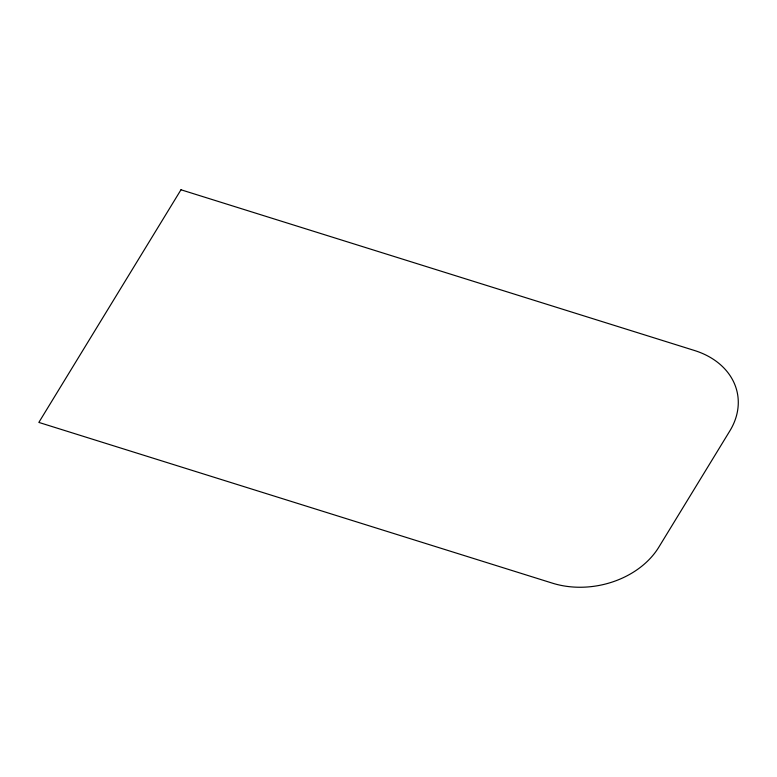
<?xml version="1.0" encoding="UTF-8"?>
<svg xmlns="http://www.w3.org/2000/svg" width="777" height="777" viewBox="0 0 777 777"><rect width="100%" height="100%" fill="white"/><g stroke="black" fill="none" stroke-linecap="round" stroke-linejoin="round"><path stroke-width="1.17" d="M180.983 189.773L38.85 422.416L552.437 583.168A79.866 61.451 -11.2 0 0 658.809 547.183L729.875 430.856A79.866 61.451 -11.2 0 0 694.57 350.524L180.983 189.773"/></g></svg>
